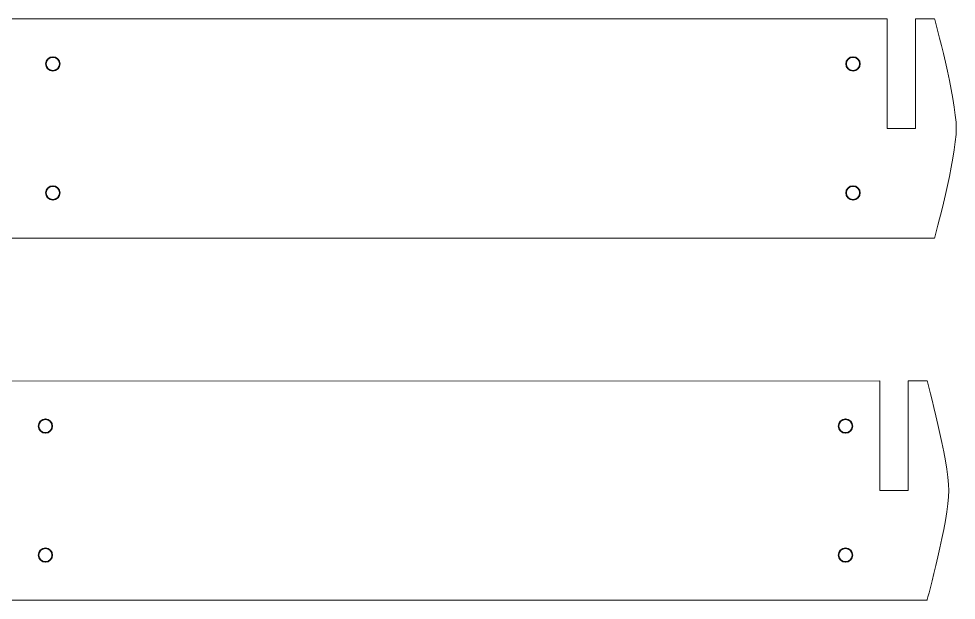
# Model space of a CAD drawing. Header units: millimetres. Extents: x 313 to 2379, y -2162 to 308.
# Drawn here: x 537.8 to 755.8, y -113 to 22.1 of the extents above; entities that cross this region are included whole.
import ezdxf

# ---------------------------------------------------------------- set-up
doc = ezdxf.new("R2010")
doc.units = ezdxf.units.MM
doc.header["$MEASUREMENT"] = 0
doc.layers.add('Layer 1', color=7, linetype='Continuous')

msp = doc.modelspace()

# ---------------------------------------------------------------- linework, layer by layer
at = {"layer": 'Layer 1', "color": 250, "lineweight": 20}
msp.add_open_spline([(457.7792, 22.1191), (457.7792, 22.1191), (457.7792, 13.9638), (457.7792, 13.9638), (457.7792, 13.9638), (447.7792, 13.9638), (447.7792, 13.9638), (447.7792, 13.9638), (447.7792, 22.1191), (447.7792, 22.1191), (447.7792, 22.1191), (351.7561, 22.1115), (351.7561, 22.1115), (351.7561, 22.1115), (351.7561, -3.3563), (351.7561, -3.3563), (351.7561, -3.3563), (345.1596, -3.3563), (345.1596, -3.3563), (345.1596, -3.3563), (345.1596, 22.1115), (345.1596, 22.1115), (345.1596, 22.1115), (340.7892, 22.1115), (340.7892, 22.1115), (340.7892, 22.1115), (335.7788, 3.6149), (335.7788, -3.3563), (335.7788, -10.3968), (340.7892, -28.8563), (340.7892, -28.8563), (340.7892, -28.8563), (750.7251, -28.8563), (750.7251, -28.8563), (750.7251, -28.8563), (755.7804, -10.3659), (755.7804, -3.3563), (755.7804, 3.6533), (750.752, 22.1437), (750.752, 22.1437), (750.752, 22.1437), (746.3446, 22.1437), (746.3446, 22.1437), (746.3446, 22.1437), (746.3043, -3.3659), (746.3043, -3.3659), (746.3043, -3.3659), (739.7216, -3.3659), (739.7216, -3.3659), (739.7216, -3.3659), (739.7216, 22.1414), (739.7216, 22.1414), (739.7216, 22.1414), (457.7792, 22.1191), (457.7792, 22.1191)], degree=3, knots=[0, 0, 0, 0, 0.05555556, 0.05555556, 0.05555556, 0.11111111, 0.11111111, 0.11111111, 0.16666667, 0.16666667, 0.16666667, 0.22222222, 0.22222222, 0.22222222, 0.27777778, 0.27777778, 0.27777778, 0.33333333, 0.33333333, 0.33333333, 0.38888889, 0.38888889, 0.38888889, 0.44444444, 0.44444444, 0.44444444, 0.5, 0.5, 0.5, 0.55555556, 0.55555556, 0.55555556, 0.61111111, 0.61111111, 0.61111111, 0.66666667, 0.66666667, 0.66666667, 0.72222222, 0.72222222, 0.72222222, 0.77777778, 0.77777778, 0.77777778, 0.83333333, 0.83333333, 0.83333333, 0.88888889, 0.88888889, 0.88888889, 0.94444444, 0.94444444, 0.94444444, 1, 1, 1, 1], dxfattribs=at)
at = {"layer": 'Layer 1', "lineweight": 35}
for points in [[(547.3796, 11.6437), (547.3796, 12.5274), (546.6633, 13.2437), (545.7796, 13.2437), (544.8959, 13.2437), (544.1796, 12.5274), (544.1796, 11.6437), (544.1796, 10.76), (544.8959, 10.0437), (545.7796, 10.0437), (546.6633, 10.0437), (547.3796, 10.76), (547.3796, 11.6437)], [(730.1804, 11.6437), (730.1804, 12.5274), (730.8967, 13.2437), (731.7804, 13.2437), (732.6641, 13.2437), (733.3804, 12.5274), (733.3804, 11.6437), (733.3804, 10.76), (732.6641, 10.0437), (731.7804, 10.0437), (730.8967, 10.0437), (730.1804, 10.76), (730.1804, 11.6437)], [(547.3796, -18.3563), (547.3796, -17.4726), (546.6633, -16.7563), (545.7796, -16.7563), (544.8959, -16.7563), (544.1796, -17.4726), (544.1796, -18.3563), (544.1796, -19.24), (544.8959, -19.9563), (545.7796, -19.9563), (546.6633, -19.9563), (547.3796, -19.24), (547.3796, -18.3563)], [(730.1804, -18.3563), (730.1804, -17.4726), (730.8967, -16.7563), (731.7804, -16.7563), (732.6641, -16.7563), (733.3804, -17.4726), (733.3804, -18.3563), (733.3804, -19.24), (732.6641, -19.9563), (731.7804, -19.9563), (730.8967, -19.9563), (730.1804, -19.24), (730.1804, -18.3563)], [(545.6409, -72.5349), (545.6409, -71.6512), (544.9246, -70.9349), (544.0409, -70.9349), (543.1572, -70.9349), (542.4409, -71.6512), (542.4409, -72.5349), (542.4409, -73.4186), (543.1572, -74.1349), (544.0409, -74.1349), (544.9246, -74.1349), (545.6409, -73.4186), (545.6409, -72.5349)], [(728.4417, -72.5349), (728.4417, -71.6512), (729.158, -70.9349), (730.0417, -70.9349), (730.9254, -70.9349), (731.6417, -71.6512), (731.6417, -72.5349), (731.6417, -73.4186), (730.9254, -74.1349), (730.0417, -74.1349), (729.158, -74.1349), (728.4417, -73.4186), (728.4417, -72.5349)], [(545.6409, -102.5349), (545.6409, -101.6512), (544.9246, -100.9349), (544.0409, -100.9349), (543.1572, -100.9349), (542.4409, -101.6512), (542.4409, -102.5349), (542.4409, -103.4186), (543.1572, -104.1349), (544.0409, -104.1349), (544.9246, -104.1349), (545.6409, -103.4186), (545.6409, -102.5349)], [(728.4417, -102.5349), (728.4417, -101.6512), (729.158, -100.9349), (730.0417, -100.9349), (730.9254, -100.9349), (731.6417, -101.6512), (731.6417, -102.5349), (731.6417, -103.4186), (730.9254, -104.1349), (730.0417, -104.1349), (729.158, -104.1349), (728.4417, -103.4186), (728.4417, -102.5349)]]:
    msp.add_open_spline(points, degree=3, knots=[0, 0, 0, 0, 0.25, 0.25, 0.25, 0.5, 0.5, 0.5, 0.75, 0.75, 0.75, 1, 1, 1, 1], dxfattribs=at)
at = {"layer": 'Layer 1', "color": 250, "lineweight": 9}
msp.add_open_spline([(744.5656, -87.5445), (744.5656, -87.5445), (744.6059, -62.0349), (744.6059, -62.0349), (744.6059, -62.0349), (749.0133, -62.0349), (749.0133, -62.0349), (749.0133, -62.0349), (754.0417, -80.5253), (754.0417, -87.5349), (754.0417, -94.5445), (748.9864, -113.0349), (748.9864, -113.0349), (748.9864, -113.0349), (339.0505, -113.0349), (339.0505, -113.0349), (339.0505, -113.0349), (334.0401, -94.5754), (334.0401, -87.5349), (334.0401, -80.5637), (339.0505, -62.0671), (339.0505, -62.0671), (339.0505, -62.0671), (343.4209, -62.0671), (343.4209, -62.0671), (343.4209, -62.0671), (343.4209, -87.5349), (343.4209, -87.5349), (343.4209, -87.5349), (350.0174, -87.5349), (350.0174, -87.5349), (350.0174, -87.5349), (350.0174, -62.0671), (350.0174, -62.0671), (350.0174, -62.0671), (737.9829, -62.0372), (737.9829, -62.0372), (737.9829, -62.0372), (737.9829, -87.5445), (737.9829, -87.5445), (737.9829, -87.5445), (744.5656, -87.5445), (744.5656, -87.5445)], degree=3, knots=[0, 0, 0, 0, 0.07142857, 0.07142857, 0.07142857, 0.14285714, 0.14285714, 0.14285714, 0.21428571, 0.21428571, 0.21428571, 0.28571429, 0.28571429, 0.28571429, 0.35714286, 0.35714286, 0.35714286, 0.42857143, 0.42857143, 0.42857143, 0.5, 0.5, 0.5, 0.57142857, 0.57142857, 0.57142857, 0.64285714, 0.64285714, 0.64285714, 0.71428571, 0.71428571, 0.71428571, 0.78571429, 0.78571429, 0.78571429, 0.85714286, 0.85714286, 0.85714286, 0.92857143, 0.92857143, 0.92857143, 1, 1, 1, 1], dxfattribs=at)

doc.saveas('drawing.dxf')
